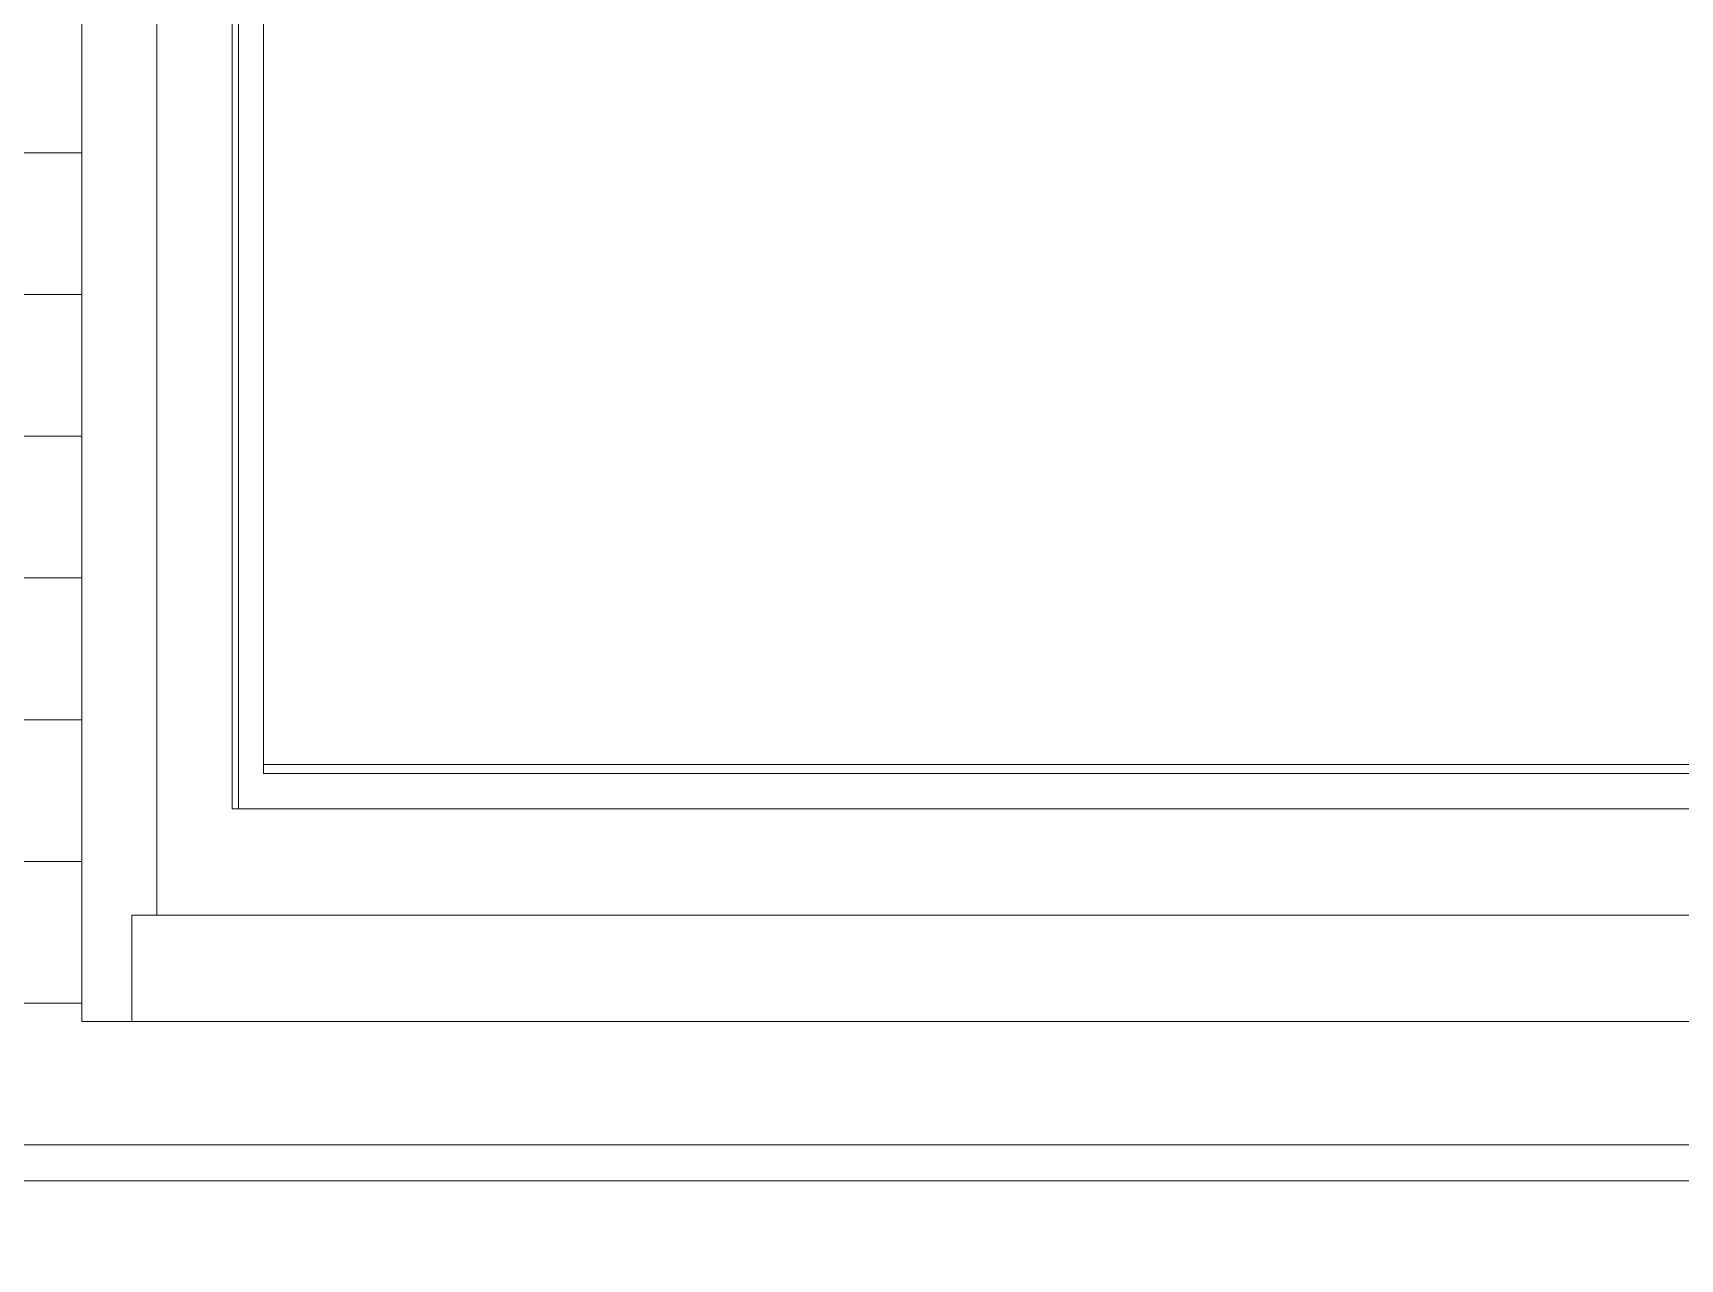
# Model space of a CAD drawing. Header units: inches. Extents: x -536 to 545, y -65 to 280.
# Drawn here: x 452.73 to 475.97, y -11.36 to 5.94 of the extents above; entities that cross this region are included whole.
import ezdxf

# ---------------------------------------------------------------- set-up
doc = ezdxf.new("R2010")
doc.units = ezdxf.units.IN
doc.header["$MEASUREMENT"] = 0
for name, color, linetype, lineweight in [('A-WALL', 113, 'Continuous', 13), ('A-WALL-PATT', 111, 'Continuous', 13), ('I-FURN', 30, 'Continuous', 9)]:
    doc.layers.add(name, color=color, linetype=linetype, lineweight=lineweight)

# ---------------------------------------------------------------- blocks, each defined once
blk = doc.blocks.new('Television-Plasma - 42_-440412-Fireplace - Section - West')
at = {"layer": 'I-FURN'}
for p, q in [((453.418, -8.006), (453.418, 21.494)), ((454.478, -6.506), (454.478, 21.494)), ((455.539, -5.006), (455.539, 19.994)), ((455.539, 19.963), (455.539, -5.006)), ((455.628, -5.006), (455.628, 19.963)), ((455.981, 19.463), (455.981, -4.506)), ((488.685, -4.381), (455.981, -4.381)), ((488.862, -4.506), (455.981, -4.506)), ((455.539, -5.006), (455.628, -5.006)), ((455.628, -5.006), (489.215, -5.006)), ((454.125, -8.006), (454.125, -6.506)), ((454.125, -6.506), (454.478, -6.506)), ((454.478, -6.506), (490.187, -6.506)), ((454.125, -8.006), (453.418, -8.006)), ((489.834, -8.006), (454.125, -8.006))]:
    blk.add_line(p, q, dxfattribs=at)

msp = doc.modelspace()

# ---------------------------------------------------------------- hatches: boundary and pattern name
at = {"layer": 'A-WALL-PATT', "lineweight": 9}
h = msp.add_hatch(dxfattribs=at)
h.set_pattern_fill('FP_125', color=256, style=0, pattern_type=2)
h.set_pattern_definition([(0, (495.491, -45.75), (0, 2), [])])
h.paths.add_polyline_path([(450.95336, -46.5), (450.95336, -18.5), (449.35531, -18.5), (449.35531, -46.5)], flags=0)
h.paths.add_polyline_path([(486.27195, -38.90457), (493.89969, -38.90457), (493.89969, -24), (486.27195, -24), (486.27195, -31.58935)], flags=0)
h.paths.add_polyline_path([(479.05045, -38.90457), (479.05045, -24), (462.15832, -24), (462.15832, -38.90457), (474.81783, -38.90457)], flags=0)
h.paths.add_polyline_path([(457.70336, -16.5), (493.89969, -16.5), (493.89969, -16.34543), (449.35531, -16.34543), (449.35531, -16.5), (456.95336, -16.5)], flags=0)
h.paths.add_polyline_path([(454.83204, -10.25569), (489.12672, -10.25569), (489.12672, -8.00569), (453.41783, -8.00569), (453.41783, 21.49431), (489.12672, 21.49431), (489.12672, 23.24431), (451.65006, 23.24431), (451.65006, -10.25569), (454.53016, -10.25569)], flags=0)

# ---------------------------------------------------------------- linework, layer by layer
at = {"layer": 'A-WALL', "lineweight": 18}
msp.add_line((490.18738, -10.25569), (451.65006, -10.25569), dxfattribs=at)

# ---------------------------------------------------------------- block references
at = {"layer": 'I-FURN'}
msp.add_blockref('Television-Plasma - 42_-440412-Fireplace - Section - West', (0, 0), dxfattribs=at)

doc.saveas('drawing.dxf')
